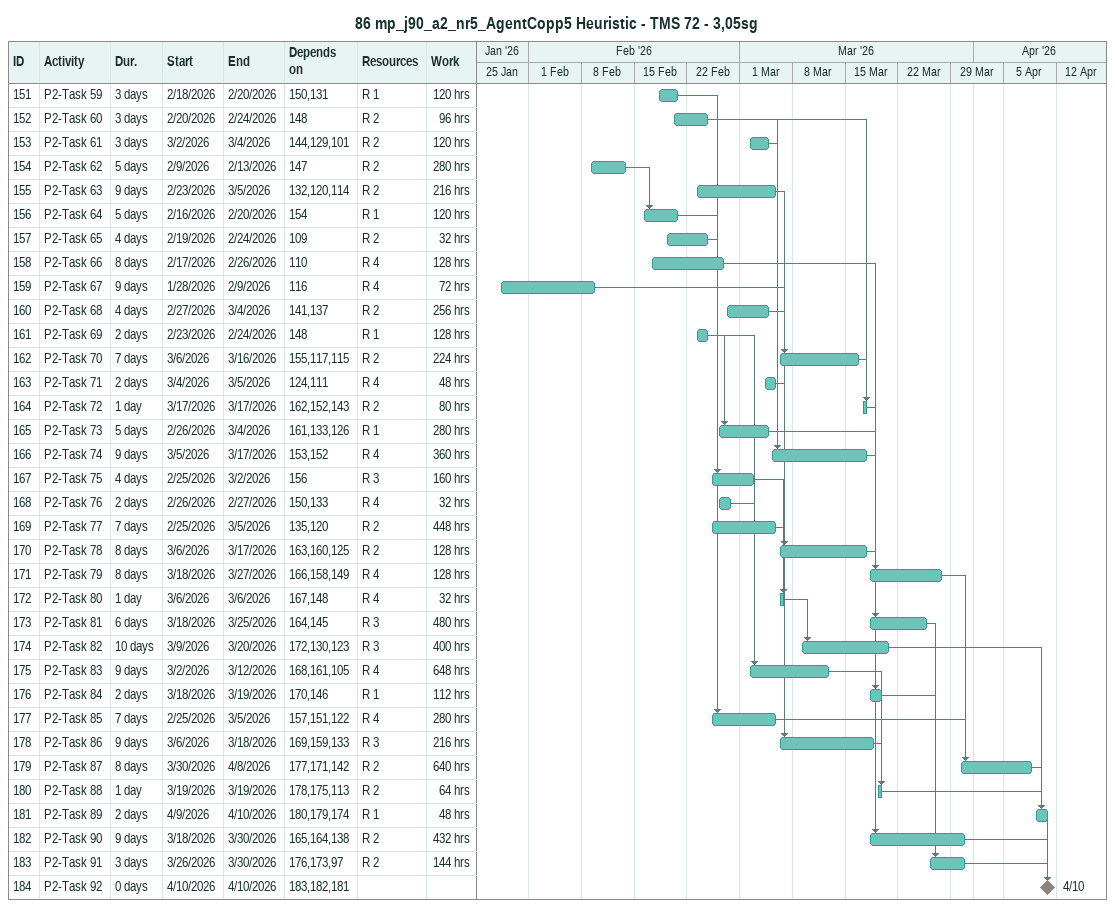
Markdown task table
86 mp_j90_a2_nr5_AgentCopp5 Heuristic - TMS 72 - 3,05sg

| ID | Task | Duration | Start | Finish | Predecessors | Resources | Work (h) |
|---|---|---|---|---|---|---|---|
| 151 | P2-Task 59 | 3d | 2026-02-18 | 2026-02-20 | 150, 131 | R 1 | 120 |
| 152 | P2-Task 60 | 3d | 2026-02-20 | 2026-02-24 | 148 | R 2 | 96 |
| 153 | P2-Task 61 | 3d | 2026-03-02 | 2026-03-04 | 144, 129, 101 | R 2 | 120 |
| 154 | P2-Task 62 | 5d | 2026-02-09 | 2026-02-13 | 147 | R 2 | 280 |
| 155 | P2-Task 63 | 9d | 2026-02-23 | 2026-03-05 | 132, 120, 114 | R 2 | 216 |
| 156 | P2-Task 64 | 5d | 2026-02-16 | 2026-02-20 | 154 | R 1 | 120 |
| 157 | P2-Task 65 | 4d | 2026-02-19 | 2026-02-24 | 109 | R 2 | 32 |
| 158 | P2-Task 66 | 8d | 2026-02-17 | 2026-02-26 | 110 | R 4 | 128 |
| 159 | P2-Task 67 | 9d | 2026-01-28 | 2026-02-09 | 116 | R 4 | 72 |
| 160 | P2-Task 68 | 4d | 2026-02-27 | 2026-03-04 | 141, 137 | R 2 | 256 |
| 161 | P2-Task 69 | 2d | 2026-02-23 | 2026-02-24 | 148 | R 1 | 128 |
| 162 | P2-Task 70 | 7d | 2026-03-06 | 2026-03-16 | 155, 117, 115 | R 2 | 224 |
| 163 | P2-Task 71 | 2d | 2026-03-04 | 2026-03-05 | 124, 111 | R 4 | 48 |
| 164 | P2-Task 72 | 1d | 2026-03-17 | 2026-03-17 | 162, 152, 143 | R 2 | 80 |
| 165 | P2-Task 73 | 5d | 2026-02-26 | 2026-03-04 | 161, 133, 126 | R 1 | 280 |
| 166 | P2-Task 74 | 9d | 2026-03-05 | 2026-03-17 | 153, 152 | R 4 | 360 |
| 167 | P2-Task 75 | 4d | 2026-02-25 | 2026-03-02 | 156 | R 3 | 160 |
| 168 | P2-Task 76 | 2d | 2026-02-26 | 2026-02-27 | 150, 133 | R 4 | 32 |
| 169 | P2-Task 77 | 7d | 2026-02-25 | 2026-03-05 | 135, 120 | R 2 | 448 |
| 170 | P2-Task 78 | 8d | 2026-03-06 | 2026-03-17 | 163, 160, 125 | R 2 | 128 |
| 171 | P2-Task 79 | 8d | 2026-03-18 | 2026-03-27 | 166, 158, 149 | R 4 | 128 |
| 172 | P2-Task 80 | 1d | 2026-03-06 | 2026-03-06 | 167, 148 | R 4 | 32 |
| 173 | P2-Task 81 | 6d | 2026-03-18 | 2026-03-25 | 164, 145 | R 3 | 480 |
| 174 | P2-Task 82 | 10d | 2026-03-09 | 2026-03-20 | 172, 130, 123 | R 3 | 400 |
| 175 | P2-Task 83 | 9d | 2026-03-02 | 2026-03-12 | 168, 161, 105 | R 4 | 648 |
| 176 | P2-Task 84 | 2d | 2026-03-18 | 2026-03-19 | 170, 146 | R 1 | 112 |
| 177 | P2-Task 85 | 7d | 2026-02-25 | 2026-03-05 | 157, 151, 122 | R 4 | 280 |
| 178 | P2-Task 86 | 9d | 2026-03-06 | 2026-03-18 | 169, 159, 133 | R 3 | 216 |
| 179 | P2-Task 87 | 8d | 2026-03-30 | 2026-04-08 | 177, 171, 142 | R 2 | 640 |
| 180 | P2-Task 88 | 1d | 2026-03-19 | 2026-03-19 | 178, 175, 113 | R 2 | 64 |
| 181 | P2-Task 89 | 2d | 2026-04-09 | 2026-04-10 | 180, 179, 174 | R 1 | 48 |
| 182 | P2-Task 90 | 9d | 2026-03-18 | 2026-03-30 | 165, 164, 138 | R 2 | 432 |
| 183 | P2-Task 91 | 3d | 2026-03-26 | 2026-03-30 | 176, 173, 97 | R 2 | 144 |
| 184 | P2-Task 92 | 0d | 2026-04-10 | 2026-04-10 | 183, 182, 181 |  |  |
